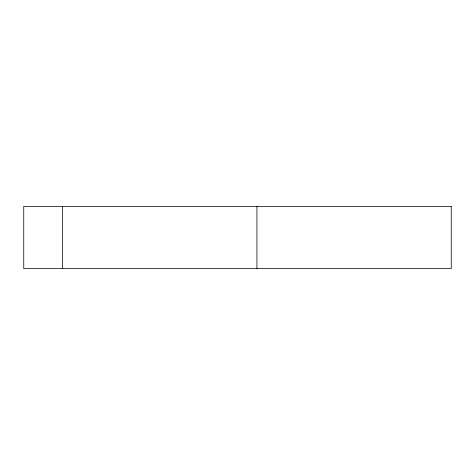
<?xml version="1.0" encoding="UTF-8"?>
<svg xmlns="http://www.w3.org/2000/svg" width="475" height="475" viewBox="0 0 475 475"><rect width="100%" height="100%" fill="white"/><g stroke="black" fill="none" stroke-linecap="round" stroke-linejoin="round"><path stroke-width="0.71" d="M256.933 206.411L256.933 268.589M62.611 206.411L62.611 268.589M451.25 206.411L23.75 206.411L23.75 268.589L451.25 268.589L451.25 206.411"/></g></svg>
